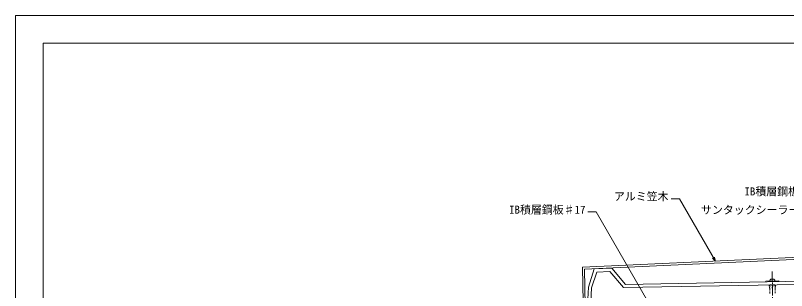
# Model space of a CAD drawing. Units: millimetres, scale not verified. Extents: x -630 to 630, y -446 to 446.
# Drawn here: x -630 to 205, y 148 to 446 of the extents above; entities that cross this region are included whole.
import ezdxf
from ezdxf.enums import TextEntityAlignment as Align

# ---------------------------------------------------------------- set-up
doc = ezdxf.new("R2010")
doc.units = ezdxf.units.MM
doc.header["$LTSCALE"] = 2
doc.linetypes.add('CHAIN1', pattern=[8, 5, -1, 1, -1])
doc.linetypes.add('DASHED1', pattern=[1.8, 1.2, -0.6])
for name, color, linetype, lineweight in [('0-0_輪郭線', 2, 'Continuous', 9), ('0-1_図面枠', 7, 'Continuous', 9), ('0-2_文字', 5, 'Continuous', 9), ('0-7_中心線', 7, 'CHAIN1', 9), ('0-C_部材(ﾋﾞｽ類)', 7, 'Continuous', 9), ('0-D_寸法線', 7, 'Continuous', 9), ('1-1_実線', 7, 'Continuous', 9)]:
    doc.layers.add(name, color=color, linetype=linetype, lineweight=lineweight)
doc.styles.add('ＭＳ ゴシック', font='')
doc.styles.get('ＭＳ ゴシック').set_extended_font_data('MS Gothic')

msp = doc.modelspace()

# ---------------------------------------------------------------- linework, layer by layer
at = {"layer": '0-0_輪郭線'}
msp.add_lwpolyline([(600, 415.5), (-600, 415.5), (-600, -415.5), (600, -415.5)], close=True, dxfattribs=at)
at = {"layer": '0-1_図面枠'}
msp.add_lwpolyline([(630, -445.5), (630, 445.5), (-630, 445.5), (-630, -445.5)], close=True, dxfattribs=at)
at = {"layer": '0-7_中心線'}
msp.add_line((190.199, 110.435), (189.131, 169.822), dxfattribs=at)
at = {"layer": '0-C_部材(ﾋﾞｽ類)'}
for p, q in [((188.608, 160.003), (190.007, 160.028)), ((196.344, 158.042), (196.357, 157.342))]:
    msp.add_line(p, q, dxfattribs=at)
at = {"layer": '0-C_部材(ﾋﾞｽ類)', "linetype": 'DASHED1'}
for p, q in [((186.634, 152.967), (185.934, 152.954)), ((186.709, 148.767), (185.934, 152.954)), ((192.22, 153.767), (186.621, 153.667)), ((186.621, 153.667), (186.785, 144.568)), ((189.713, 153.022), (189.153, 153.012)), ((189.509, 148.818), (189.153, 153.012)), ((189.713, 153.022), (189.509, 148.818)), ((192.22, 153.767), (192.384, 144.669)), ((192.933, 153.08), (192.233, 153.067)), ((192.933, 153.08), (192.308, 148.868))]:
    msp.add_line(p, q, dxfattribs=at)
at = {"layer": '0-C_部材(ﾋﾞｽ類)'}
msp.add_lwpolyline([(196.344, 158.042), (182.346, 157.79), (182.359, 157.09)], dxfattribs=at)
for centre, start, end in [((188.645, 157.904), 91.03, 181.03), ((190.045, 157.929), 1.03, 91.03)]:
    msp.add_arc(centre, 2.1, start, end, dxfattribs=at)
at = {"layer": '0-D_寸法線'}
for p, q in [((88.809, 247.105), (79.809, 247.105)), ((127.865, 179.457), (88.809, 247.105)), ((-1.271, 232.795), (-10.271, 232.795)), ((54.733, 135.793), (-1.271, 232.795))]:
    msp.add_line(p, q, dxfattribs=at)
msp.add_lwpolyline([(124.683, 182.639), (127.865, 179.457), (126.7, 183.804)], dxfattribs=at)
at = {"layer": '1-1_実線'}
msp.add_lwpolyline([(-7.819, 97.162), (-14.802, 97.037), (-16.164, 172.784), (391.689, 191.681), (391.652, 193.702), (393.943, 193.743), (395.549, 104.414), (393.258, 104.373), (393.222, 106.394), (386.081, 106.266), (385.96, 113.002), (388.251, 113.043), (388.336, 108.328), (393.186, 108.415), (391.73, 189.389), (-13.834, 170.621), (-13.125, 131.178), (-12.546, 98.964), (-7.853, 99.049)], close=True, dxfattribs=at)
msp.add_lwpolyline([(388.682, 108.334), (384.587, 164.332), (377.922, 185.247), (349.699, 183.943), (340.465, 156.433), (28.238, 150.819), (13.494, 168.381), (-0.808, 167.719), (-6.359, 150.735), (-9.024, 99.126), (-12.514, 99.388), (-9.819, 151.416), (-3.384, 171.105), (15.56, 171.981), (30.341, 154.357), (337.63, 159.882), (346.981, 187.318), (380.439, 188.867), (388.043, 165.075), (392.186, 108.397)], dxfattribs=at)

# ---------------------------------------------------------------- texts
at = {"layer": '0-2_文字', "color": 7, "style": 'ＭＳ ゴシック'}
for s, p in [('IB積層鋼板♯60', (159.177, 247.995)), ('アルミ笠木', (17.881, 242.561)), ('IB積層鋼板♯17', (-95.607, 228.251)), ('サンタックシーラーTM-104', (112.202, 227.994))]:
    msp.add_text(s, height=8.666, dxfattribs=at).set_placement(p, align=Align.BOTTOM_LEFT)

doc.saveas('drawing.dxf')
